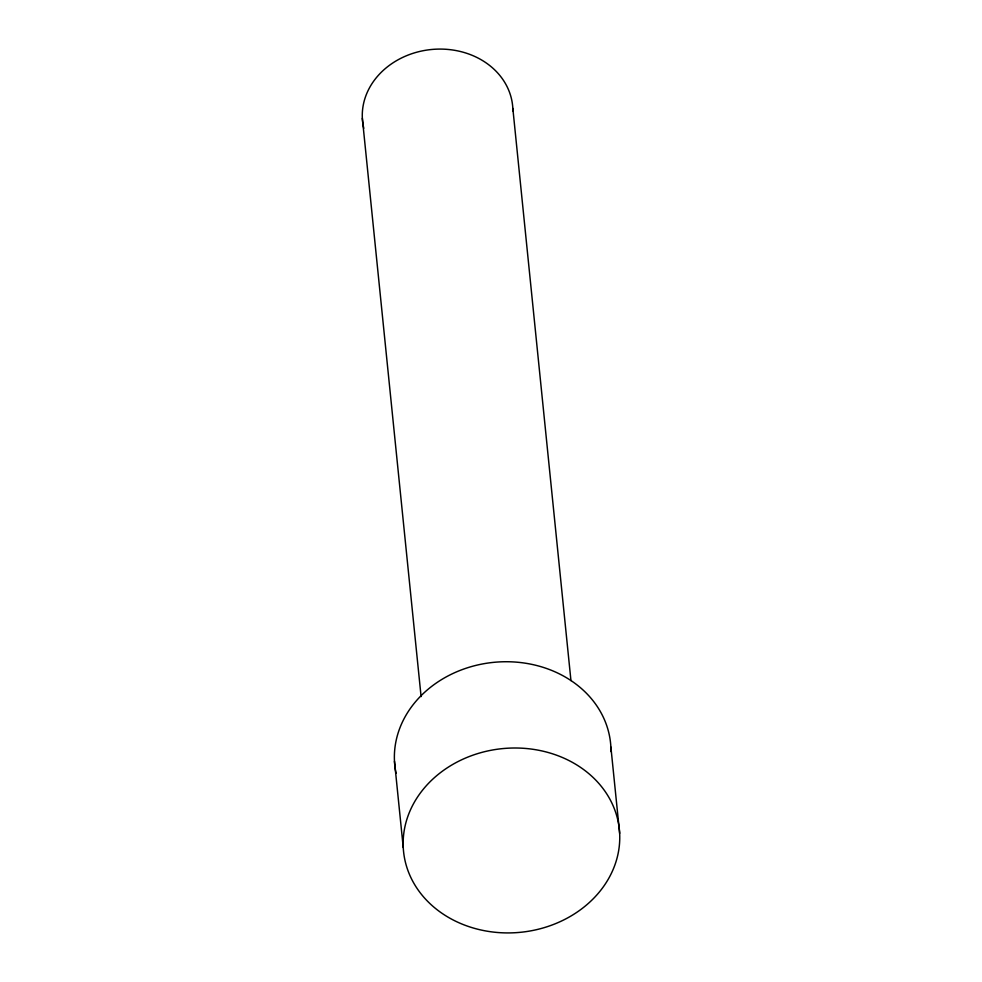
<?xml version="1.0" encoding="UTF-8"?>
<svg xmlns="http://www.w3.org/2000/svg" width="982" height="982" viewBox="0 0 982 982"><rect width="100%" height="100%" fill="white"/><g stroke="black" fill="none" stroke-linecap="round" stroke-linejoin="round"><path stroke-width="1.47" d="M610.89 747.093L619.654 833.35A108.462 92.283 -5.8 0 1 461.503 923.853A108.462 92.283 -5.8 0 1 453.193 764.18A108.462 92.283 -5.8 0 1 619.654 833.35M512.837 108.437L570.947 680.6M362.346 118.319L421.094 696.582M394.482 761.308L403.246 847.564M396.028 773.276A108.462 92.283 -5.8 0 1 493.467 662.371A108.462 92.283 -5.8 0 1 610.988 751.623M363.794 128.286A75.418 64.174 -5.8 0 1 429.834 49.677A75.418 64.174 -5.8 0 1 512.911 110.954"/></g></svg>
